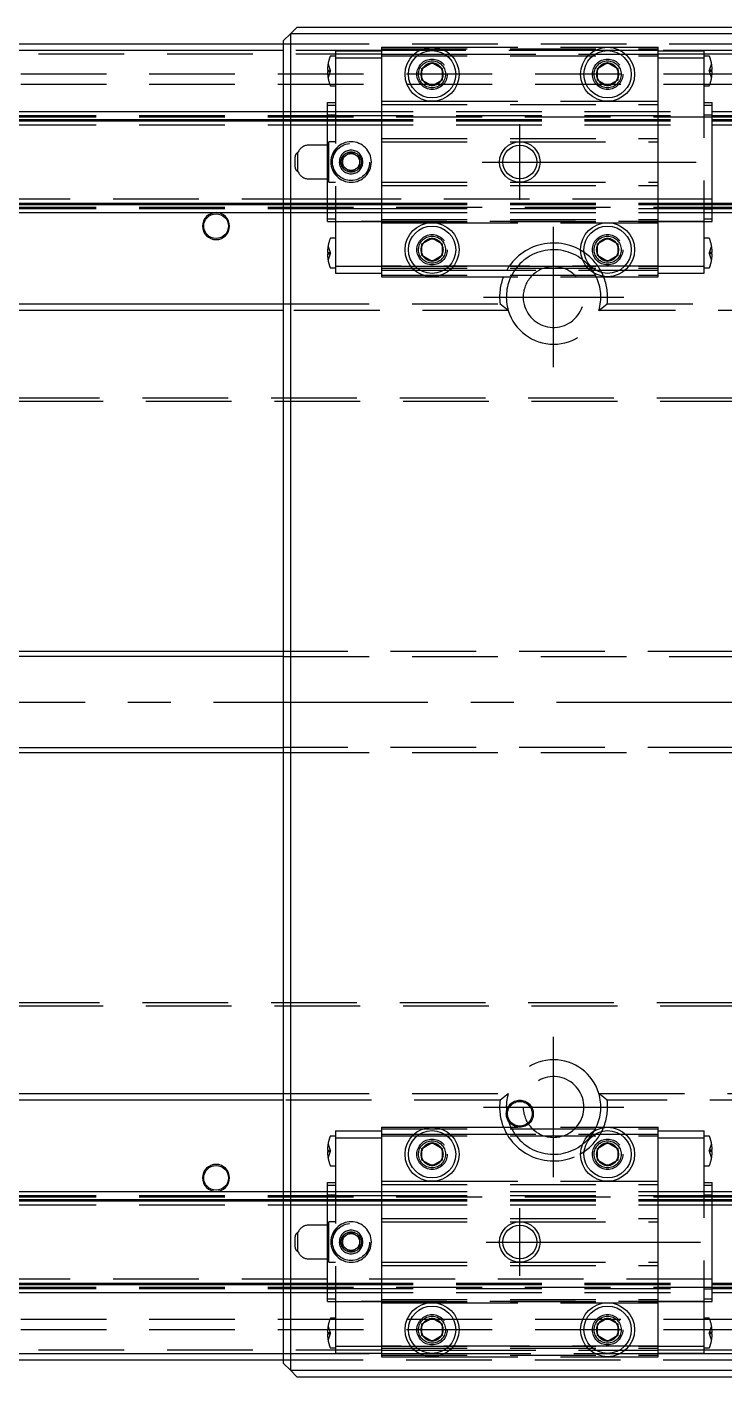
# Model space of a CAD drawing. Extents: x -30 to 950, y -327 to 110.
# Drawn here: x 212 to 315.2, y -100 to 100 of the extents above; entities that cross this region are included whole.
import ezdxf

# ---------------------------------------------------------------- set-up
doc = ezdxf.new("R2010")
doc.units = 0
doc.linetypes.add('CENTER', pattern=[50.8, 31.75, -6.35, 6.35, -6.35])
doc.linetypes.add('DASHED', pattern=[19.05, 12.7, -6.35])
doc.layers.get('0').update_dxf_attribs({"linetype": 'CONTINUOUS'})
doc.layers.add('CENTER', color=1, linetype='CENTER')

msp = doc.modelspace()

# ---------------------------------------------------------------- linework, layer by layer
at = {"color": 7, "linetype": 'CONTINUOUS'}
for p, q in [((252, 100), (251, 99)), ((252, 100), (448, 100)), ((251, 99), (250, 98)), ((250, -98), (250, 98)), ((449, 99), (251, 99)), ((251, 99), (251, -99)), ((250, 96.5), (1, 96.5)), ((2, 97.5), (250, 97.5)), ((270.5, 93.87), (272, 94.73)), ((272, 94.73), (273.5, 93.87)), ((296.5, 93.87), (298, 94.73)), ((298, 94.73), (299.5, 93.87)), ((270.5, 92.13), (270.5, 93.87)), ((272, 91.27), (270.5, 92.13)), ((273.5, 92.13), (272, 91.27)), ((273.5, 93.87), (273.5, 92.13)), ((296.5, 92.13), (296.5, 93.87)), ((298, 91.27), (296.5, 92.13)), ((299.5, 92.13), (298, 91.27)), ((299.5, 93.87), (299.5, 92.13)), ((0, 87.5), (250, 87.5)), ((0, 86.32), (250, 86.32)), ((0, 86.1), (250, 86.1)), ((0, 73.9), (250, 73.9)), ((0, 73.68), (250, 73.68)), ((0, 72.5), (250, 72.5)), ((270.5, 67.87), (272, 68.73)), ((272, 68.73), (273.5, 67.87)), ((296.5, 67.87), (298, 68.73)), ((298, 68.73), (299.5, 67.87)), ((270.5, 66.13), (270.5, 67.87)), ((272, 65.27), (270.5, 66.13)), ((273.5, 66.13), (272, 65.27)), ((273.5, 67.87), (273.5, 66.13)), ((296.5, 66.13), (296.5, 67.87)), ((298, 65.27), (296.5, 66.13)), ((299.5, 66.13), (298, 65.27)), ((299.5, 67.87), (299.5, 66.13)), ((250, 58), (176.71, 58)), ((177.94, 59), (250, 59)), ((250, 7.5), (40.5, 7.5)), ((40.5, -7.5), (250, -7.5)), ((176.71, -58), (250, -58)), ((250, -59), (177.94, -59)), ((270.5, -66.13), (272, -65.27)), ((272, -65.27), (273.5, -66.13)), ((296.5, -66.13), (298, -65.27)), ((298, -65.27), (299.5, -66.13)), ((270.5, -67.87), (270.5, -66.13)), ((272, -68.73), (270.5, -67.87)), ((273.5, -67.87), (272, -68.73)), ((273.5, -66.13), (273.5, -67.87)), ((296.5, -67.87), (296.5, -66.13)), ((298, -68.73), (296.5, -67.87)), ((299.5, -67.87), (298, -68.73)), ((299.5, -66.13), (299.5, -67.87)), ((0, -72.5), (250, -72.5)), ((0, -73.68), (250, -73.68)), ((0, -73.9), (250, -73.9)), ((0, -86.1), (250, -86.1)), ((0, -86.32), (250, -86.32)), ((0, -87.5), (250, -87.5)), ((270.5, -92.13), (272, -91.27)), ((272, -91.27), (273.5, -92.13)), ((296.5, -92.13), (298, -91.27)), ((298, -91.27), (299.5, -92.13)), ((270.5, -93.87), (270.5, -92.13)), ((272, -94.73), (270.5, -93.87)), ((273.5, -93.87), (272, -94.73)), ((273.5, -92.13), (273.5, -93.87)), ((296.5, -93.87), (296.5, -92.13)), ((298, -94.73), (296.5, -93.87)), ((299.5, -93.87), (298, -94.73)), ((299.5, -92.13), (299.5, -93.87)), ((1, -96.5), (250, -96.5)), ((250, -97.5), (2, -97.5)), ((250, -98), (251, -99)), ((251, -99), (252, -100)), ((251, -99), (449, -99)), ((448, -100), (252, -100))]:
    msp.add_line(p, q, dxfattribs=at)
at = {"color": 3, "linetype": 'DASHED'}
for p, q in [((264.5, 96), (0.5, 96)), ((250, 97.5), (338, 97.5)), ((264.5, 96.5), (250, 96.5)), ((257.7, 96.45), (264.5, 96.45)), ((257.7, 96.45), (257.7, 95.45)), ((264.5, 97), (264.5, 96)), ((264.5, 97), (272, 97)), ((264.5, 96.75), (305.5, 96.75)), ((270.06, 96.5), (264.5, 96.5)), ((272, 96.5), (270.06, 96.5)), ((272, 97), (298, 97)), ((273.94, 96.5), (272, 96.5)), ((296.06, 96.5), (273.94, 96.5)), ((298, 96.5), (296.06, 96.5)), ((298, 97), (305.5, 97)), ((299.94, 96.5), (298, 96.5)), ((305.5, 96.5), (299.94, 96.5)), ((305.5, 96), (305.5, 97)), ((338, 96.5), (305.5, 96.5)), ((305.5, 96.45), (312.3, 96.45)), ((394.5, 96), (305.5, 96)), ((312.3, 95.45), (312.3, 96.45)), ((256.58, 94.5), (256.9, 93.6)), ((257.7, 95.7), (256.99, 95.7)), ((257.7, 95.45), (264.5, 95.45)), ((257.7, 95.45), (257.7, 64.55)), ((264.5, 96), (264.5, 89)), ((264.5, 96), (269.35, 96)), ((264.5, 95.75), (305.5, 95.75)), ((269.35, 96), (270.2, 96)), ((270.2, 96), (273.8, 96)), ((273.8, 96), (274.65, 96)), ((274.65, 96), (295.35, 96)), ((295.35, 96), (296.2, 96)), ((296.2, 96), (299.8, 96)), ((299.8, 96), (300.65, 96)), ((300.65, 96), (305.5, 96)), ((305.5, 89), (305.5, 96)), ((305.5, 95.45), (312.3, 95.45)), ((313.01, 95.7), (312.3, 95.7)), ((312.3, 64.55), (312.3, 95.45)), ((313.1, 93.6), (313.42, 94.5)), ((700, 93), (0, 93)), ((256.5, 93.6), (256.58, 93.6)), ((256.58, 93.4), (256.5, 93.4)), ((256.58, 93.6), (256.9, 93.6)), ((256.58, 93.6), (256.58, 93.4)), ((256.9, 93.4), (256.58, 92.5)), ((256.58, 93.4), (256.9, 93.4)), ((256.9, 93.6), (256.94, 93.5)), ((256.9, 93.4), (256.94, 93.5)), ((270, 93), (270.02, 93.3)), ((296, 93), (296.02, 93.3)), ((313.1, 93.6), (313.06, 93.5)), ((313.1, 93.4), (313.06, 93.5)), ((313.42, 93.6), (313.1, 93.6)), ((313.42, 92.5), (313.1, 93.4)), ((313.42, 93.4), (313.1, 93.4)), ((313.42, 93.4), (313.42, 93.6)), ((313.42, 93.6), (313.5, 93.6)), ((313.5, 93.4), (313.42, 93.4)), ((700, 91.5), (0, 91.5)), ((256.99, 91.3), (257.7, 91.3)), ((312.3, 91.3), (313.01, 91.3)), ((256.5, 88.43), (256.5, 88.82)), ((256.5, 88.82), (257.7, 88.82)), ((256.5, 88.43), (257.7, 88.43)), ((256.5, 86.03), (256.5, 88.43)), ((264.5, 89), (264.5, 88.5)), ((264.5, 89), (272, 89)), ((264.5, 88.5), (264.5, 83.5)), ((264.5, 88.5), (305.5, 88.5)), ((272, 89), (298, 89)), ((298, 89), (305.5, 89)), ((305.5, 88.5), (305.5, 89)), ((305.5, 83.5), (305.5, 88.5)), ((312.3, 88.82), (313.5, 88.82)), ((312.3, 88.43), (313.5, 88.43)), ((313.5, 88.43), (313.5, 88.82)), ((313.5, 86.03), (313.5, 88.43)), ((0, 86.91), (250, 86.91)), ((0, 86.7), (700, 86.7)), ((0, 86.26), (256.5, 86.26)), ((250, 87.5), (256.5, 87.5)), ((250, 86.91), (256.5, 86.91)), ((250, 86.32), (256.5, 86.32)), ((250, 86.1), (256.5, 86.1)), ((256.5, 87.5), (313.5, 87.5)), ((256.5, 87.01), (257.7, 87.01)), ((256.5, 86.91), (313.5, 86.91)), ((256.5, 86.32), (313.5, 86.32)), ((256.5, 86.26), (313.5, 86.26)), ((256.5, 86.1), (313.5, 86.1)), ((256.5, 73.97), (256.5, 86.03)), ((312.3, 87.01), (313.5, 87.01)), ((313.5, 87.5), (386.5, 87.5)), ((313.5, 86.91), (386.5, 86.91)), ((313.5, 86.32), (386.5, 86.32)), ((313.5, 86.26), (386.5, 86.26)), ((313.5, 86.1), (386.5, 86.1)), ((313.5, 73.97), (313.5, 86.03)), ((0, 85.5), (256.5, 85.5)), ((256.5, 85.5), (313.5, 85.5)), ((313.5, 85.5), (386.5, 85.5)), ((256.7, 82.5), (253.75, 82.5)), ((257.7, 83), (256.7, 83)), ((256.7, 80), (256.7, 83)), ((264.5, 83.5), (305.5, 83.5)), ((264.5, 83.5), (264.5, 83)), ((264.5, 83), (285, 83)), ((264.5, 83), (264.5, 77)), ((285, 83), (305.5, 83)), ((305.5, 83), (305.5, 83.5)), ((305.5, 77), (305.5, 83)), ((251.7, 80), (251.7, 80.75)), ((252.12, 80), (252.12, 81.39)), ((252.12, 78.61), (252.12, 80)), ((256.7, 77), (256.7, 80)), ((258.5, 80), (258.52, 80.22)), ((258.75, 80.72), (260, 81.44)), ((258.75, 79.28), (258.75, 80.72)), ((260, 81.44), (261.25, 80.72)), ((261.25, 80.72), (261.25, 79.28)), ((251.7, 79.25), (251.7, 80)), ((260, 78.56), (258.75, 79.28)), ((261.25, 79.28), (260, 78.56)), ((253.75, 77.5), (256.7, 77.5)), ((256.7, 77), (257.7, 77)), ((264.5, 77), (264.5, 76.5)), ((264.5, 77), (285, 77)), ((264.5, 76.5), (264.5, 71.5)), ((264.5, 76.5), (305.5, 76.5)), ((285, 77), (305.5, 77)), ((305.5, 76.5), (305.5, 77)), ((305.5, 71.5), (305.5, 76.5)), ((256.5, 74.5), (0, 74.5)), ((264.5, 74.5), (256.5, 74.5)), ((305.5, 74.5), (264.5, 74.5)), ((312.3, 74.5), (305.5, 74.5)), ((313.5, 74.5), (312.3, 74.5)), ((386.5, 74.5), (313.5, 74.5)), ((0, 73.74), (256.5, 73.74)), ((0, 73.3), (700, 73.3)), ((0, 73.09), (250, 73.09)), ((250, 73.9), (256.5, 73.9)), ((250, 73.68), (256.5, 73.68)), ((250, 73.09), (256.5, 73.09)), ((250, 72.5), (256.5, 72.5)), ((256.5, 71.57), (256.5, 73.97)), ((256.5, 73.9), (264.5, 73.9)), ((256.5, 73.74), (264.5, 73.74)), ((256.5, 73.68), (264.5, 73.68)), ((256.5, 73.09), (264.5, 73.09)), ((257.7, 72.99), (256.5, 72.99)), ((256.5, 72.5), (264.5, 72.5)), ((264.5, 73.9), (305.5, 73.9)), ((264.5, 73.74), (305.5, 73.74)), ((264.5, 73.68), (305.5, 73.68)), ((264.5, 73.09), (305.5, 73.09)), ((264.5, 72.5), (305.5, 72.5)), ((305.5, 73.9), (312.3, 73.9)), ((305.5, 73.74), (312.3, 73.74)), ((305.5, 73.68), (312.3, 73.68)), ((305.5, 73.09), (312.3, 73.09)), ((305.5, 72.5), (312.3, 72.5)), ((312.3, 73.9), (313.5, 73.9)), ((312.3, 73.74), (313.5, 73.74)), ((312.3, 73.68), (313.5, 73.68)), ((312.3, 73.09), (313.5, 73.09)), ((313.5, 72.99), (312.3, 72.99)), ((312.3, 72.5), (313.5, 72.5)), ((313.5, 71.57), (313.5, 73.97)), ((313.5, 73.9), (386.5, 73.9)), ((313.5, 73.74), (386.5, 73.74)), ((313.5, 73.68), (386.5, 73.68)), ((313.5, 73.09), (386.5, 73.09)), ((313.5, 72.5), (386.5, 72.5)), ((256.5, 71.18), (256.5, 71.57)), ((256.5, 71.57), (257.7, 71.57)), ((256.5, 71.18), (264.5, 71.18)), ((312.3, 71.18), (257.7, 71.18)), ((264.5, 71.5), (305.5, 71.5)), ((264.5, 71.5), (264.5, 71)), ((264.5, 71.18), (305.5, 71.18)), ((264.5, 71), (264.5, 64)), ((264.5, 71), (272, 71)), ((272, 71), (298, 71)), ((298, 71), (305.5, 71)), ((305.5, 71), (305.5, 71.5)), ((305.5, 71.18), (312.3, 71.18)), ((305.5, 64), (305.5, 71)), ((312.3, 71.57), (313.5, 71.57)), ((312.3, 71.18), (313.5, 71.18)), ((313.5, 71.18), (313.5, 71.57)), ((257.7, 68.7), (256.99, 68.7)), ((313.01, 68.7), (312.3, 68.7)), ((256.5, 66.6), (256.58, 66.6)), ((256.58, 66.4), (256.5, 66.4)), ((256.58, 67.5), (256.9, 66.6)), ((256.58, 66.6), (256.9, 66.6)), ((256.58, 66.6), (256.58, 66.4)), ((256.9, 66.4), (256.58, 65.5)), ((256.58, 66.4), (256.9, 66.4)), ((256.9, 66.6), (256.94, 66.5)), ((256.9, 66.4), (256.94, 66.5)), ((270, 67), (270.02, 67.3)), ((296, 67), (296.02, 67.3)), ((313.1, 66.6), (313.06, 66.5)), ((313.1, 66.4), (313.06, 66.5)), ((313.1, 66.6), (313.42, 67.5)), ((313.42, 66.6), (313.1, 66.6)), ((313.42, 65.5), (313.1, 66.4)), ((313.42, 66.4), (313.1, 66.4)), ((313.42, 66.4), (313.42, 66.6)), ((313.42, 66.6), (313.5, 66.6)), ((313.5, 66.4), (313.42, 66.4)), ((256.99, 64.3), (257.7, 64.3)), ((257.7, 64.55), (257.7, 63.55)), ((257.7, 64.55), (264.5, 64.55)), ((264.5, 64.55), (305.5, 64.55)), ((305.5, 64.55), (264.5, 64.55)), ((264.5, 64.25), (305.5, 64.25)), ((305.5, 64.55), (312.3, 64.55)), ((312.3, 63.55), (312.3, 64.55)), ((312.3, 64.3), (313.01, 64.3)), ((257.7, 63.55), (264.5, 63.55)), ((264.5, 64), (264.5, 63)), ((264.5, 64), (269.35, 64)), ((264.5, 63.25), (305.5, 63.25)), ((264.5, 63), (272, 63)), ((269.35, 64), (270.2, 64)), ((270.2, 64), (273.8, 64)), ((272, 63), (298, 63)), ((273.8, 64), (274.65, 64)), ((274.65, 64), (295.35, 64)), ((295.35, 64), (296.2, 64)), ((296.2, 64), (299.8, 64)), ((298, 63), (305.5, 63)), ((299.8, 64), (300.65, 64)), ((300.65, 64), (305.5, 64)), ((305.5, 63), (305.5, 64)), ((305.5, 63.55), (312.3, 63.55)), ((250, 59), (282.06, 59)), ((283.29, 58), (250, 58)), ((283.29, 58), (282.06, 59)), ((296.71, 58), (297.94, 59)), ((403.29, 58), (296.71, 58)), ((297.94, 59), (402.06, 59)), ((699.5, 44.5), (0.5, 44.5)), ((699, 45), (1, 45)), ((450, 7.5), (250, 7.5)), ((250, 6.75), (450, 6.75)), ((450, -6.75), (250, -6.75)), ((250, -7.5), (450, -7.5)), ((0.5, -44.5), (699.5, -44.5)), ((1, -45), (699, -45)), ((250, -58), (283.29, -58)), ((282.06, -59), (283.29, -58)), ((296.71, -58), (403.29, -58)), ((297.94, -59), (296.71, -58)), ((282.06, -59), (250, -59)), ((402.06, -59), (297.94, -59)), ((257.7, -63.55), (264.5, -63.55)), ((257.7, -63.55), (257.7, -64.55)), ((264.5, -63), (272, -63)), ((264.5, -63), (264.5, -64)), ((264.5, -63.25), (305.5, -63.25)), ((272, -63), (298, -63)), ((298, -63), (305.5, -63)), ((305.5, -64), (305.5, -63)), ((305.5, -63.55), (312.3, -63.55)), ((312.3, -64.55), (312.3, -63.55)), ((256.58, -65.5), (256.9, -66.4)), ((257.7, -64.3), (256.99, -64.3)), ((257.7, -64.55), (264.5, -64.55)), ((257.7, -64.55), (257.7, -95.45)), ((264.5, -64), (269.35, -64)), ((264.5, -64), (264.5, -71)), ((264.5, -64.25), (305.5, -64.25)), ((269.35, -64), (270.2, -64)), ((270.2, -64), (273.8, -64)), ((273.8, -64), (274.65, -64)), ((274.65, -64), (295.35, -64)), ((295.35, -64), (296.2, -64)), ((296.2, -64), (299.8, -64)), ((299.8, -64), (300.65, -64)), ((300.65, -64), (305.5, -64)), ((305.5, -71), (305.5, -64)), ((305.5, -64.55), (312.3, -64.55)), ((313.01, -64.3), (312.3, -64.3)), ((312.3, -95.45), (312.3, -64.55)), ((313.1, -66.4), (313.42, -65.5)), ((256.5, -66.4), (256.58, -66.4)), ((256.58, -66.6), (256.5, -66.6)), ((256.58, -66.4), (256.9, -66.4)), ((256.58, -66.4), (256.58, -66.6)), ((256.9, -66.6), (256.58, -67.5)), ((256.58, -66.6), (256.9, -66.6)), ((256.9, -66.4), (256.94, -66.5)), ((256.9, -66.6), (256.94, -66.5)), ((270, -67), (270.03, -66.65)), ((296, -67), (296.03, -66.65)), ((313.1, -66.4), (313.06, -66.5)), ((313.1, -66.6), (313.06, -66.5)), ((313.42, -66.4), (313.1, -66.4)), ((313.42, -67.5), (313.1, -66.6)), ((313.42, -66.6), (313.1, -66.6)), ((313.42, -66.6), (313.42, -66.4)), ((313.42, -66.4), (313.5, -66.4)), ((313.5, -66.6), (313.42, -66.6)), ((256.99, -68.7), (257.7, -68.7)), ((312.3, -68.7), (313.01, -68.7)), ((256.5, -71.57), (256.5, -71.18)), ((256.5, -71.18), (257.7, -71.18)), ((256.5, -73.97), (256.5, -71.57)), ((256.5, -71.57), (257.7, -71.57)), ((264.5, -71), (264.5, -71.5)), ((264.5, -71), (272, -71)), ((264.5, -71.5), (264.5, -76.5)), ((264.5, -71.5), (305.5, -71.5)), ((272, -71), (298, -71)), ((298, -71), (305.5, -71)), ((305.5, -71.5), (305.5, -71)), ((305.5, -76.5), (305.5, -71.5)), ((312.3, -71.18), (313.5, -71.18)), ((312.3, -71.57), (313.5, -71.57)), ((313.5, -71.57), (313.5, -71.18)), ((313.5, -73.97), (313.5, -71.57)), ((0, -73.09), (250, -73.09)), ((0, -73.3), (700, -73.3)), ((0, -73.74), (256.5, -73.74)), ((250, -72.5), (256.5, -72.5)), ((250, -73.09), (256.5, -73.09)), ((250, -73.68), (256.5, -73.68)), ((250, -73.9), (256.5, -73.9)), ((256.5, -72.5), (264.5, -72.5)), ((256.5, -72.99), (257.7, -72.99)), ((256.5, -73.09), (264.5, -73.09)), ((256.5, -73.68), (264.5, -73.68)), ((256.5, -73.74), (264.5, -73.74)), ((256.5, -73.9), (264.5, -73.9)), ((256.5, -86.03), (256.5, -73.97)), ((264.5, -72.5), (305.5, -72.5)), ((264.5, -73.09), (305.5, -73.09)), ((264.5, -73.68), (305.5, -73.68)), ((264.5, -73.74), (305.5, -73.74)), ((264.5, -73.9), (305.5, -73.9)), ((305.5, -72.5), (312.3, -72.5)), ((305.5, -73.09), (312.3, -73.09)), ((305.5, -73.68), (312.3, -73.68)), ((305.5, -73.74), (312.3, -73.74)), ((305.5, -73.9), (312.3, -73.9)), ((312.3, -72.5), (313.5, -72.5)), ((312.3, -72.99), (313.5, -72.99)), ((312.3, -73.09), (313.5, -73.09)), ((312.3, -73.68), (313.5, -73.68)), ((312.3, -73.74), (313.5, -73.74)), ((312.3, -73.9), (313.5, -73.9)), ((313.5, -72.5), (386.5, -72.5)), ((313.5, -73.09), (386.5, -73.09)), ((313.5, -73.68), (386.5, -73.68)), ((313.5, -73.74), (386.5, -73.74)), ((313.5, -73.9), (386.5, -73.9)), ((313.5, -86.03), (313.5, -73.97)), ((0, -74.5), (256.5, -74.5)), ((256.5, -74.5), (264.5, -74.5)), ((264.5, -74.5), (305.5, -74.5)), ((305.5, -74.5), (312.3, -74.5)), ((312.3, -74.5), (313.5, -74.5)), ((313.5, -74.5), (386.5, -74.5)), ((256.7, -77.5), (253.75, -77.5)), ((257.7, -77), (256.7, -77)), ((256.7, -80), (256.7, -77)), ((264.5, -76.5), (305.5, -76.5)), ((264.5, -76.5), (264.5, -77)), ((264.5, -77), (264.5, -83)), ((264.5, -77), (285, -77)), ((285, -77), (305.5, -77)), ((305.5, -77), (305.5, -76.5)), ((305.5, -83), (305.5, -77)), ((251.7, -80), (251.7, -79.25)), ((251.7, -80.75), (251.7, -80)), ((252.12, -80), (252.12, -78.61)), ((252.12, -81.39), (252.12, -80)), ((256.7, -83), (256.7, -80)), ((258.5, -80), (258.52, -79.75)), ((258.75, -79.28), (260, -78.56)), ((258.75, -80.72), (258.75, -79.28)), ((260, -78.56), (261.25, -79.28)), ((261.25, -79.28), (261.25, -80.72)), ((260, -81.44), (258.75, -80.72)), ((261.25, -80.72), (260, -81.44)), ((253.75, -82.5), (256.7, -82.5)), ((256.7, -83), (257.7, -83)), ((264.5, -83), (285, -83)), ((264.5, -83), (264.5, -83.5)), ((264.5, -83.5), (264.5, -88.5)), ((264.5, -83.5), (305.5, -83.5)), ((285, -83), (305.5, -83)), ((305.5, -83.5), (305.5, -83)), ((305.5, -88.5), (305.5, -83.5)), ((256.5, -85.5), (0, -85.5)), ((313.5, -85.5), (256.5, -85.5)), ((386.5, -85.5), (313.5, -85.5)), ((0, -86.26), (256.5, -86.26)), ((0, -86.7), (700, -86.7)), ((0, -86.91), (250, -86.91)), ((250, -86.1), (256.5, -86.1)), ((250, -86.32), (256.5, -86.32)), ((250, -86.91), (256.5, -86.91)), ((250, -87.5), (256.5, -87.5)), ((256.5, -88.43), (256.5, -86.03)), ((256.5, -86.1), (313.5, -86.1)), ((256.5, -86.26), (313.5, -86.26)), ((256.5, -86.32), (313.5, -86.32)), ((256.5, -86.91), (313.5, -86.91)), ((257.7, -87.01), (256.5, -87.01)), ((256.5, -87.5), (313.5, -87.5)), ((313.5, -87.01), (312.3, -87.01)), ((313.5, -88.43), (313.5, -86.03)), ((313.5, -86.1), (386.5, -86.1)), ((313.5, -86.26), (386.5, -86.26)), ((313.5, -86.32), (386.5, -86.32)), ((313.5, -86.91), (386.5, -86.91)), ((313.5, -87.5), (386.5, -87.5)), ((256.5, -88.82), (256.5, -88.43)), ((256.5, -88.43), (257.7, -88.43)), ((256.5, -88.82), (257.7, -88.82)), ((312.3, -88.82), (257.7, -88.82)), ((257.7, -88.82), (264.5, -88.82)), ((264.5, -88.5), (305.5, -88.5)), ((264.5, -88.5), (264.5, -89)), ((264.5, -88.82), (305.5, -88.82)), ((264.5, -89), (272, -89)), ((264.5, -89), (264.5, -96)), ((272, -89), (298, -89)), ((298, -89), (305.5, -89)), ((305.5, -89), (305.5, -88.5)), ((305.5, -88.82), (312.3, -88.82)), ((305.5, -96), (305.5, -89)), ((312.3, -88.43), (313.5, -88.43)), ((312.3, -88.82), (313.5, -88.82)), ((313.5, -88.82), (313.5, -88.43)), ((700, -91.5), (0, -91.5)), ((257.7, -91.3), (256.99, -91.3)), ((313.01, -91.3), (312.3, -91.3)), ((700, -93), (0, -93)), ((256.5, -93.4), (256.58, -93.4)), ((256.58, -93.6), (256.5, -93.6)), ((256.58, -92.5), (256.9, -93.4)), ((256.58, -93.4), (256.9, -93.4)), ((256.58, -93.4), (256.58, -93.6)), ((256.9, -93.6), (256.58, -94.5)), ((256.58, -93.6), (256.9, -93.6)), ((256.9, -93.4), (256.94, -93.5)), ((256.9, -93.6), (256.94, -93.5)), ((270, -93), (270.02, -92.7)), ((296, -93), (296.02, -92.7)), ((313.1, -93.4), (313.06, -93.5)), ((313.1, -93.6), (313.06, -93.5)), ((313.1, -93.4), (313.42, -92.5)), ((313.42, -93.4), (313.1, -93.4)), ((313.42, -94.5), (313.1, -93.6)), ((313.42, -93.6), (313.1, -93.6)), ((313.42, -93.6), (313.42, -93.4)), ((313.42, -93.4), (313.5, -93.4)), ((313.5, -93.6), (313.42, -93.6)), ((264.5, -96), (0.5, -96)), ((256.99, -95.7), (257.7, -95.7)), ((257.7, -95.45), (257.7, -96.45)), ((257.7, -95.45), (264.5, -95.45)), ((264.5, -95.45), (305.5, -95.45)), ((305.5, -95.45), (264.5, -95.45)), ((264.5, -95.75), (305.5, -95.75)), ((305.5, -95.45), (312.3, -95.45)), ((394.5, -96), (305.5, -96)), ((312.3, -96.45), (312.3, -95.45)), ((312.3, -95.7), (313.01, -95.7)), ((250, -96.5), (264.5, -96.5)), ((338, -97.5), (250, -97.5)), ((257.7, -96.45), (264.5, -96.45)), ((264.5, -96), (264.5, -97)), ((264.5, -96), (269.35, -96)), ((264.5, -96.5), (270.06, -96.5)), ((264.5, -96.75), (305.5, -96.75)), ((264.5, -97), (272, -97)), ((269.35, -96), (270.2, -96)), ((270.06, -96.5), (272, -96.5)), ((270.2, -96), (273.8, -96)), ((272, -96.5), (273.94, -96.5)), ((272, -97), (298, -97)), ((273.8, -96), (274.65, -96)), ((273.94, -96.5), (296.06, -96.5)), ((274.65, -96), (295.35, -96)), ((295.35, -96), (296.2, -96)), ((296.06, -96.5), (298, -96.5)), ((296.2, -96), (299.8, -96)), ((298, -96.5), (299.94, -96.5)), ((298, -97), (305.5, -97)), ((299.8, -96), (300.65, -96)), ((299.94, -96.5), (305.5, -96.5)), ((300.65, -96), (305.5, -96)), ((305.5, -97), (305.5, -96)), ((305.5, -96.45), (312.3, -96.45)), ((305.5, -96.5), (338, -96.5))]:
    msp.add_line(p, q, dxfattribs=at)
at = {"color": 3, "linetype": 'CONTINUOUS'}
for p, q in [((250, 6.75), (40.5, 6.75)), ((40.5, -6.75), (250, -6.75))]:
    msp.add_line(p, q, dxfattribs=at)
at = {"color": 7, "linetype": 'CONTINUOUS'}
for centre, radius in [((272, 93), 4), ((272, 93), 3.5), ((298, 93), 4), ((298, 93), 3.5), ((285, 80), 2.5), ((272, 67), 4), ((272, 67), 3.5), ((298, 67), 4), ((298, 67), 3.5), ((272, -67), 4), ((272, -67), 3.5), ((298, -67), 4), ((298, -67), 3.5), ((285, -80), 2.5), ((272, -93), 4), ((272, -93), 3.5), ((298, -93), 4), ((298, -93), 3.5)]:
    msp.add_circle(centre, radius, dxfattribs=at)
at = {"color": 3, "linetype": 'DASHED'}
for centre, radius in [((272, 93), 2.25), ((272, 93), 2), ((272, 93), 1.62), ((298, 93), 2.25), ((298, 93), 2), ((298, 93), 1.62), ((260, 80), 2.75), ((260, 80), 1.5), ((260, 80), 1.25), ((272, 67), 2.25), ((272, 67), 2), ((272, 67), 1.62), ((298, 67), 2.25), ((298, 67), 2), ((298, 67), 1.62), ((285, -61), 2), ((285, -61), 1.83), ((272, -67), 2.25), ((272, -67), 2), ((272, -67), 1.62), ((298, -67), 2.25), ((298, -67), 2), ((298, -67), 1.62), ((260, -80), 2.75), ((260, -80), 1.5), ((260, -80), 1.25), ((272, -93), 2.25), ((272, -93), 2), ((272, -93), 1.62), ((298, -93), 2.25), ((298, -93), 2), ((298, -93), 1.62)]:
    msp.add_circle(centre, radius, dxfattribs=at)
at = {"color": 3, "linetype": 'CONTINUOUS'}
for centre, radius in [((285, 80), 3), ((240, 70.5), 1.83), ((240, -70.5), 1.83), ((285, -80), 3)]:
    msp.add_circle(centre, radius, dxfattribs=at)
at = {"color": 3, "linetype": 'DASHED'}
for centre, radius, start, end in [((262.5, 93.5), 6, 170.4203, 179.0449), ((262.5, 93.5), 6, 159.1494, 170.4059), ((256.99, 95.6), 0.1, 90, 159.1494), ((272, 93), 1.65, 95.38, 144.62), ((272, 93), 1.62, 98.1587, 141.8413), ((272, 93), 1.62, 81.8413, 98.1587), ((272, 93), 1.65, 84.62, 95.38), ((272, 93), 1.65, 35.38, 84.62), ((272, 93), 1.62, 38.1587, 81.8413), ((298, 93), 1.65, 95.38, 144.62), ((298, 93), 1.62, 98.1587, 141.8413), ((298, 93), 1.62, 81.8413, 98.1587), ((298, 93), 1.65, 84.62, 95.38), ((298, 93), 1.65, 35.38, 84.62), ((298, 93), 1.62, 38.1587, 81.8413), ((313.01, 95.6), 0.1, 20.8506, 90), ((307.5, 93.5), 6, 9.5941, 20.8506), ((307.5, 93.5), 6, 0.9551, 9.5797), ((262.5, 93.5), 6, 180.9551, 189.5797), ((262.5, 93.5), 6, 189.5941, 200.8506), ((272, 93), 1.65, 155.38, 180), ((272, 93), 1.65, 180, 204.62), ((272, 93), 1.62, 158.1587, 201.8413), ((272, 93), 1.62, 141.8413, 158.1587), ((272, 93), 1.65, 144.62, 155.38), ((272, 93), 1.62, 201.8413, 218.1587), ((272, 93), 1.65, 204.62, 215.38), ((272, 93), 1.65, 215.38, 264.62), ((272, 93), 1.62, 218.1587, 261.8413), ((272, 93), 1.65, 275.38, 324.62), ((272, 93), 1.62, 278.1587, 321.8413), ((272, 93), 1.62, 21.8413, 38.1587), ((272, 93), 1.62, 321.8413, 338.1587), ((272, 93), 1.65, 24.62, 35.38), ((272, 93), 1.65, 324.62, 335.38), ((272, 93), 1.65, 335.38, 24.62), ((272, 93), 1.62, 0, 21.8413), ((272, 93), 1.62, 338.1587, 0), ((298, 93), 1.65, 155.38, 180), ((298, 93), 1.65, 180, 204.62), ((298, 93), 1.62, 158.1587, 201.8413), ((298, 93), 1.62, 141.8413, 158.1587), ((298, 93), 1.65, 144.62, 155.38), ((298, 93), 1.62, 201.8413, 218.1587), ((298, 93), 1.65, 204.62, 215.38), ((298, 93), 1.65, 215.38, 264.62), ((298, 93), 1.62, 218.1587, 261.8413), ((298, 93), 1.65, 275.38, 324.62), ((298, 93), 1.62, 278.1587, 321.8413), ((298, 93), 1.62, 21.8413, 38.1587), ((298, 93), 1.62, 321.8413, 338.1587), ((298, 93), 1.65, 24.62, 35.38), ((298, 93), 1.65, 324.62, 335.38), ((298, 93), 1.65, 335.38, 24.62), ((298, 93), 1.62, 0, 21.8413), ((298, 93), 1.62, 338.1587, 0), ((307.5, 93.5), 6, 339.1494, 350.4059), ((307.5, 93.5), 6, 350.4203, 359.0449), ((256.99, 91.4), 0.1, 200.8506, 270), ((272, 93), 1.62, 261.8413, 278.1587), ((272, 93), 1.65, 264.62, 275.38), ((298, 93), 1.62, 261.8413, 278.1587), ((298, 93), 1.65, 264.62, 275.38), ((313.01, 91.4), 0.1, 270, 339.1494), ((253.75, 80.75), 1.75, 90, 158.4596), ((260, 80), 3, 0, 180), ((252.4, 80.75), 0.7, 113.3901, 180), ((260, 80), 3, 180, 0), ((260, 80), 1.75, 0, 180), ((260, 80), 1.75, 180, 0), ((252.4, 79.25), 0.7, 180, 246.6201), ((253.75, 79.25), 1.75, 201.5404, 270), ((262.5, 66.5), 6, 159.1494, 170.4059), ((256.99, 68.6), 0.1, 90, 159.1494), ((272, 67), 1.65, 95.38, 144.62), ((272, 67), 1.62, 98.1587, 141.8413), ((272, 67), 1.62, 81.8413, 98.1587), ((272, 67), 1.65, 84.62, 95.38), ((272, 67), 1.65, 35.38, 84.62), ((272, 67), 1.62, 38.1587, 81.8413), ((290, 60), 8, 59.9946, 157.9757), ((298, 67), 1.65, 95.38, 144.62), ((298, 67), 1.62, 98.1587, 141.8413), ((298, 67), 1.62, 81.8413, 98.1587), ((298, 67), 1.65, 84.62, 95.38), ((298, 67), 1.65, 35.38, 84.62), ((298, 67), 1.62, 38.1587, 81.8413), ((313.01, 68.6), 0.1, 20.8506, 90), ((307.5, 66.5), 6, 9.5941, 20.8506), ((262.5, 66.5), 6, 170.4203, 179.0449), ((262.5, 66.5), 6, 180.9551, 189.5797), ((272, 67), 1.65, 155.38, 180), ((272, 67), 1.65, 180, 204.62), ((272, 67), 1.62, 158.1587, 201.8413), ((272, 67), 1.62, 141.8413, 158.1587), ((272, 67), 1.65, 144.62, 155.38), ((272, 67), 1.62, 201.8413, 218.1587), ((272, 67), 1.65, 204.62, 215.38), ((272, 67), 1.65, 215.38, 264.62), ((272, 67), 1.62, 218.1587, 261.8413), ((272, 67), 1.65, 275.38, 324.62), ((272, 67), 1.62, 278.1587, 321.8413), ((272, 67), 1.62, 21.8413, 38.1587), ((272, 67), 1.62, 321.8413, 338.1587), ((272, 67), 1.65, 24.62, 35.38), ((272, 67), 1.65, 324.62, 335.38), ((272, 67), 1.65, 335.38, 24.62), ((272, 67), 1.62, 0, 21.8413), ((272, 67), 1.62, 338.1587, 0), ((290, 60), 7, 52.3616, 154.6231), ((290, 60), 8, 55.5709, 59.9946), ((290, 60), 8, 26.801, 55.5709), ((298, 67), 1.65, 155.38, 180), ((298, 67), 1.65, 180, 204.62), ((298, 67), 1.62, 158.1587, 201.8413), ((298, 67), 1.62, 141.8413, 158.1587), ((298, 67), 1.65, 144.62, 155.38), ((298, 67), 1.62, 201.8413, 218.1587), ((298, 67), 1.65, 204.62, 215.38), ((298, 67), 1.65, 215.38, 264.62), ((298, 67), 1.62, 218.1587, 261.8413), ((298, 67), 1.65, 275.38, 324.62), ((298, 67), 1.62, 278.1587, 321.8413), ((298, 67), 1.62, 21.8413, 38.1587), ((298, 67), 1.62, 321.8413, 338.1587), ((298, 67), 1.65, 24.62, 35.38), ((298, 67), 1.65, 324.62, 335.38), ((298, 67), 1.65, 335.38, 24.62), ((298, 67), 1.62, 0, 21.8413), ((298, 67), 1.62, 338.1587, 0), ((307.5, 66.5), 6, 0.9551, 9.5797), ((307.5, 66.5), 6, 350.4203, 359.0449), ((262.5, 66.5), 6, 189.5941, 200.8506), ((256.99, 64.4), 0.1, 200.8506, 270), ((272, 67), 1.62, 261.8413, 278.1587), ((272, 67), 1.65, 264.62, 275.38), ((290, 60), 4.5, 41.8103, 138.1897), ((290, 60), 7, 30.0102, 52.3616), ((298, 67), 1.62, 261.8413, 278.1587), ((298, 67), 1.65, 264.62, 275.38), ((313.01, 64.4), 0.1, 270, 339.1494), ((307.5, 66.5), 6, 339.1494, 350.4059), ((290, 60), 8, 157.9757, 187.1808), ((290, 60), 7, 154.6231, 196.6015), ((290, 60), 4.5, 138.1897, 180), ((290, 60), 4.5, 180, 41.8103), ((290, 60), 7, 25.3769, 30.0102), ((290, 60), 7, 343.3985, 25.3769), ((290, 60), 8, 22.3772, 26.801), ((290, 60), 8, 352.8192, 22.3772), ((290, 60), 7, 196.6015, 343.3985), ((290, -60), 7, 16.6015, 163.3985), ((290, -60), 4.5, 318.1897, 180), ((290, -60), 7, 163.3985, 205.3769), ((290, -60), 7, 334.6231, 16.6015), ((290, -60), 8, 172.8192, 202.0243), ((290, -60), 4.5, 180, 221.8103), ((290, -60), 8, 337.6228, 7.1808), ((290, -60), 8, 202.0243, 300.0054), ((290, -60), 7, 205.3769, 307.6384), ((290, -60), 4.5, 221.8103, 318.1897), ((290, -60), 7, 307.6384, 329.9898), ((290, -60), 8, 304.4291, 333.199), ((290, -60), 7, 329.9898, 334.6231), ((290, -60), 8, 333.199, 337.6228), ((262.5, -66.5), 6, 170.4203, 179.0449), ((262.5, -66.5), 6, 159.1494, 170.4059), ((256.99, -64.4), 0.1, 90, 159.1494), ((272, -67), 1.65, 95.38, 144.62), ((272, -67), 1.62, 98.1587, 141.8413), ((272, -67), 1.62, 81.8413, 98.1587), ((272, -67), 1.65, 84.62, 95.38), ((272, -67), 1.65, 35.38, 84.62), ((272, -67), 1.62, 38.1587, 81.8413), ((298, -67), 1.65, 95.38, 144.62), ((298, -67), 1.62, 98.1587, 141.8413), ((298, -67), 1.62, 81.8413, 98.1587), ((298, -67), 1.65, 84.62, 95.38), ((298, -67), 1.65, 35.38, 84.62), ((298, -67), 1.62, 38.1587, 81.8413), ((313.01, -64.4), 0.1, 20.8506, 90), ((307.5, -66.5), 6, 9.5941, 20.8506), ((307.5, -66.5), 6, 0.9551, 9.5797), ((262.5, -66.5), 6, 180.9551, 189.5797), ((262.5, -66.5), 6, 189.5941, 200.8506), ((272, -67), 1.65, 155.38, 180), ((272, -67), 1.65, 180, 204.62), ((272, -67), 1.62, 158.1587, 201.8413), ((272, -67), 1.62, 141.8413, 158.1587), ((272, -67), 1.65, 144.62, 155.38), ((272, -67), 1.62, 201.8413, 218.1587), ((272, -67), 1.65, 204.62, 215.38), ((272, -67), 1.65, 215.38, 264.62), ((272, -67), 1.62, 218.1587, 261.8413), ((272, -67), 1.65, 275.38, 324.62), ((272, -67), 1.62, 278.1587, 321.8413), ((272, -67), 1.62, 21.8413, 38.1587), ((272, -67), 1.62, 321.8413, 338.1587), ((272, -67), 1.65, 24.62, 35.38), ((272, -67), 1.65, 324.62, 335.38), ((272, -67), 1.65, 335.38, 24.62), ((272, -67), 1.62, 0, 21.8413), ((272, -67), 1.62, 338.1587, 0), ((290, -60), 8, 300.0054, 304.4291), ((298, -67), 1.65, 155.38, 180), ((298, -67), 1.65, 180, 204.62), ((298, -67), 1.62, 158.1587, 201.8413), ((298, -67), 1.62, 141.8413, 158.1587), ((298, -67), 1.65, 144.62, 155.38), ((298, -67), 1.62, 201.8413, 218.1587), ((298, -67), 1.65, 204.62, 215.38), ((298, -67), 1.65, 215.38, 264.62), ((298, -67), 1.62, 218.1587, 261.8413), ((298, -67), 1.65, 275.38, 324.62), ((298, -67), 1.62, 278.1587, 321.8413), ((298, -67), 1.62, 21.8413, 38.1587), ((298, -67), 1.62, 321.8413, 338.1587), ((298, -67), 1.65, 24.62, 35.38), ((298, -67), 1.65, 324.62, 335.38), ((298, -67), 1.65, 335.38, 24.62), ((298, -67), 1.62, 0, 21.8413), ((298, -67), 1.62, 338.1587, 0), ((307.5, -66.5), 6, 339.1494, 350.4059), ((307.5, -66.5), 6, 350.4203, 359.0449), ((256.99, -68.6), 0.1, 200.8506, 270), ((272, -67), 1.62, 261.8413, 278.1587), ((272, -67), 1.65, 264.62, 275.38), ((298, -67), 1.62, 261.8413, 278.1587), ((298, -67), 1.65, 264.62, 275.38), ((313.01, -68.6), 0.1, 270, 339.1494), ((253.75, -79.25), 1.75, 90, 158.4596), ((260, -80), 3, 0, 180), ((252.4, -79.25), 0.7, 113.3901, 180), ((260, -80), 3, 180, 0), ((260, -80), 1.75, 0, 180), ((260, -80), 1.75, 180, 0), ((252.4, -80.75), 0.7, 180, 246.6201), ((253.75, -80.75), 1.75, 201.5404, 270), ((262.5, -93.5), 6, 159.1494, 170.4059), ((256.99, -91.4), 0.1, 90, 159.1494), ((272, -93), 1.65, 95.38, 144.62), ((272, -93), 1.62, 98.1587, 141.8413), ((272, -93), 1.62, 81.8413, 98.1587), ((272, -93), 1.65, 84.62, 95.38), ((272, -93), 1.65, 35.38, 84.62), ((272, -93), 1.62, 38.1587, 81.8413), ((298, -93), 1.65, 95.38, 144.62), ((298, -93), 1.62, 98.1587, 141.8413), ((298, -93), 1.62, 81.8413, 98.1587), ((298, -93), 1.65, 84.62, 95.38), ((298, -93), 1.65, 35.38, 84.62), ((298, -93), 1.62, 38.1587, 81.8413), ((313.01, -91.4), 0.1, 20.8506, 90), ((307.5, -93.5), 6, 9.5941, 20.8506), ((262.5, -93.5), 6, 170.4203, 179.0449), ((262.5, -93.5), 6, 180.9551, 189.5797), ((272, -93), 1.65, 155.38, 180), ((272, -93), 1.65, 180, 204.62), ((272, -93), 1.62, 158.1587, 201.8413), ((272, -93), 1.62, 141.8413, 158.1587), ((272, -93), 1.65, 144.62, 155.38), ((272, -93), 1.62, 201.8413, 218.1587), ((272, -93), 1.65, 204.62, 215.38), ((272, -93), 1.65, 215.38, 264.62), ((272, -93), 1.62, 218.1587, 261.8413), ((272, -93), 1.65, 275.38, 324.62), ((272, -93), 1.62, 278.1587, 321.8413), ((272, -93), 1.62, 21.8413, 38.1587), ((272, -93), 1.62, 321.8413, 338.1587), ((272, -93), 1.65, 24.62, 35.38), ((272, -93), 1.65, 324.62, 335.38), ((272, -93), 1.65, 335.38, 24.62), ((272, -93), 1.62, 0, 21.8413), ((272, -93), 1.62, 338.1587, 0), ((298, -93), 1.65, 155.38, 180), ((298, -93), 1.65, 180, 204.62), ((298, -93), 1.62, 158.1587, 201.8413), ((298, -93), 1.62, 141.8413, 158.1587), ((298, -93), 1.65, 144.62, 155.38), ((298, -93), 1.62, 201.8413, 218.1587), ((298, -93), 1.65, 204.62, 215.38), ((298, -93), 1.65, 215.38, 264.62), ((298, -93), 1.62, 218.1587, 261.8413), ((298, -93), 1.65, 275.38, 324.62), ((298, -93), 1.62, 278.1587, 321.8413), ((298, -93), 1.62, 21.8413, 38.1587), ((298, -93), 1.62, 321.8413, 338.1587), ((298, -93), 1.65, 24.62, 35.38), ((298, -93), 1.65, 324.62, 335.38), ((298, -93), 1.65, 335.38, 24.62), ((298, -93), 1.62, 0, 21.8413), ((298, -93), 1.62, 338.1587, 0), ((307.5, -93.5), 6, 0.9551, 9.5797), ((307.5, -93.5), 6, 350.4203, 359.0449), ((262.5, -93.5), 6, 189.5941, 200.8506), ((256.99, -95.6), 0.1, 200.8506, 270), ((272, -93), 1.62, 261.8413, 278.1587), ((272, -93), 1.65, 264.62, 275.38), ((298, -93), 1.62, 261.8413, 278.1587), ((298, -93), 1.65, 264.62, 275.38), ((313.01, -95.6), 0.1, 270, 339.1494), ((307.5, -93.5), 6, 339.1494, 350.4059)]:
    msp.add_arc(centre, radius, start, end, dxfattribs=at)
at = {"color": 7, "linetype": 'CONTINUOUS'}
for centre, start, end in [((240, 70.5), 180, 90), ((240, 70.5), 90, 180), ((240, -70.5), 270, 180), ((240, -70.5), 180, 270)]:
    msp.add_arc(centre, 2, start, end, dxfattribs=at)
at = {"layer": 'CENTER', "color": 1, "linetype": 'CENTER'}
for p, q in [((285, 74.4), (285, 85.6)), ((279.4, 80), (409.4, 80)), ((290, 49.6), (290, 70.4)), ((279.6, 60), (300.4, 60)), ((-14.36, 0), (756.01, 0)), ((290, -70.4), (290, -49.6)), ((279.6, -60), (300.4, -60)), ((285, -85), (285, -75)), ((280, -80), (409.4, -80))]:
    msp.add_line(p, q, dxfattribs=at)

doc.saveas('drawing.dxf')
